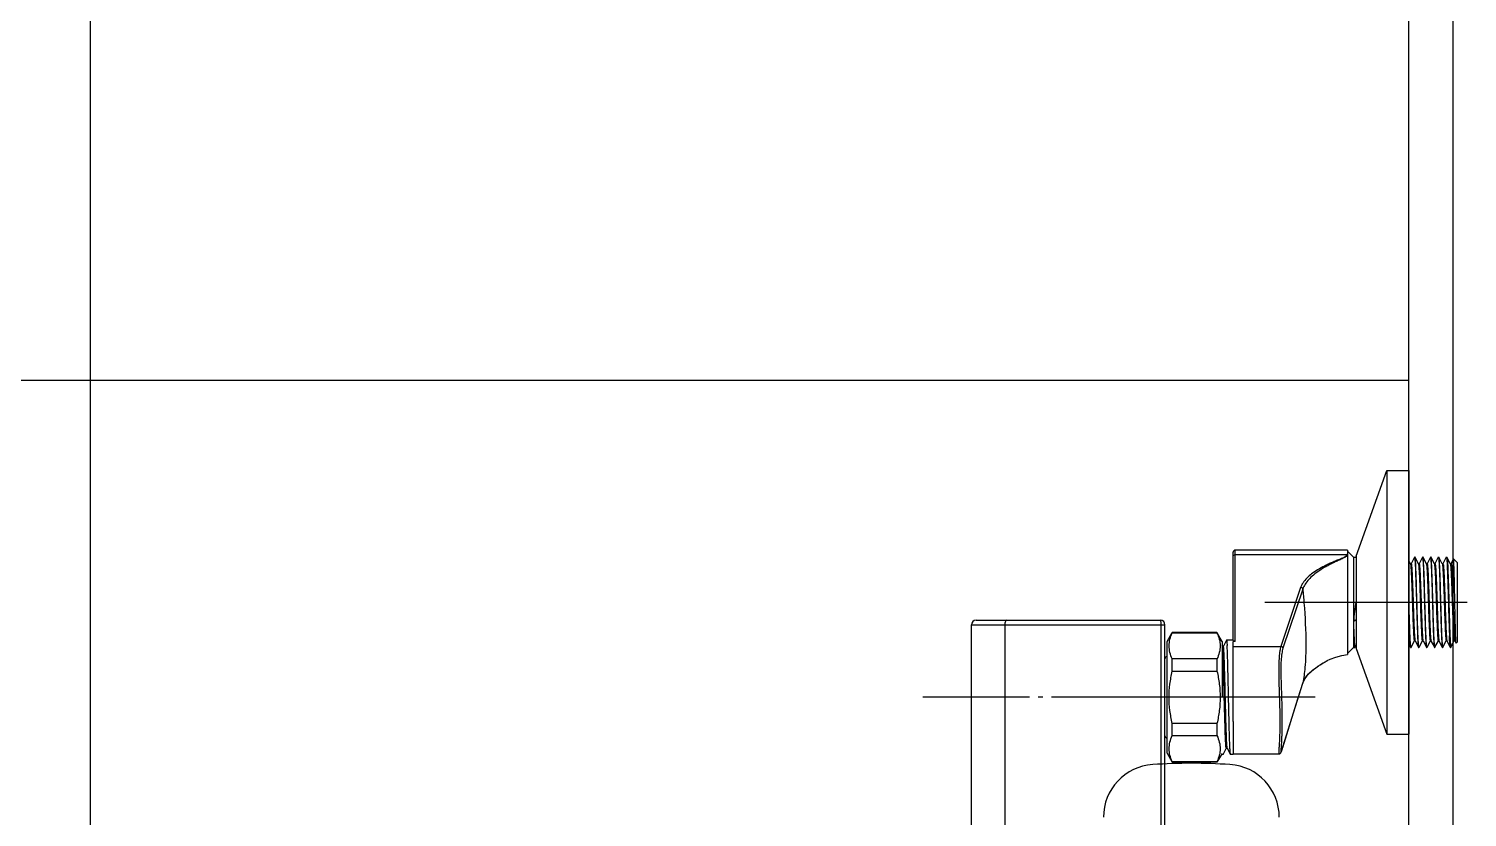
# Model space of a CAD drawing. Extents: x -137 to 14337, y 20899 to 40513.
# Drawn here: x 10277.5 to 10604.8, y 26829.3 to 27008.5 of the extents above; entities that cross this region are included whole.
import ezdxf

# ---------------------------------------------------------------- set-up
doc = ezdxf.new("R2010")
doc.units = 0
doc.header["$MEASUREMENT"] = 0
doc.linetypes.add('UP-LT-12', pattern=[65, 60, -2, 1, -2])
for name, color, linetype in [('54B_A-ETC', 7, 'Continuous'), ('54B_A-MC', 171, 'Continuous'), ('54B_A-TILE', 253, 'Continuous'), ('54B_CENTER', 2, 'UP-LT-12'), ('54B_수전', 6, 'Continuous'), ('54B_위생기구', 6, 'Continuous')]:
    doc.layers.add(name, color=color, linetype=linetype)

msp = doc.modelspace()

# ---------------------------------------------------------------- linework, layer by layer
at = {"layer": '54B_A-ETC', "color": 8, "linetype": 'Continuous', "elevation": 0}
for points in [[(9091.52, 27978.52), (9091.52, 26428.52), (10591.52, 26428.52), (10591.52, 28728.52), (9091.52, 28728.52)], [(10601.52, 28728.52), (10601.52, 26428.52)]]:
    msp.add_lwpolyline(points, dxfattribs=at)
at = {"layer": '54B_A-MC'}
msp.add_line((10591.52, 25958.52), (10591.52, 28988.58), dxfattribs=at)
at = {"layer": '54B_A-TILE'}
for p, q in [((10291.52, 26428.52, 0), (10291.52, 27428.11, 0)), ((10591.52, 26928.52), (9081.52, 26928.52))]:
    msp.add_line(p, q, dxfattribs=at)
at = {"layer": '54B_CENTER', "color": 1, "linetype": 'UP-LT-12'}
for p, q in [((10558.75, 26878.12, 0), (10604.79, 26878.12, 0)), ((10570.19, 26856.52, 0), (10480.95, 26856.52, 0))]:
    msp.add_line(p, q, dxfattribs=at)
at = {"layer": '54B_수전', "color": 6}
for centre, radius, start, end in [((10534.02, 26829.25, 0), 12, 93.7572, 180), ((10542.02, 26707.43, 0), 134.08, 86.2428, 93.7572), ((10550.02, 26829.25, 0), 12, 0, 86.2428)]:
    msp.add_arc(centre, radius, start, end, dxfattribs=at)
at = {"layer": '54B_위생기구', "linetype": 'Continuous'}
for p, q in [((10579.52, 26888.62, 0), (10586.52, 26908.12, 0)), ((10586.52, 26908.12, 0), (10591.52, 26908.12, 0)), ((10586.52, 26908.12, 0), (10586.52, 26848.12, 0)), ((10591.52, 26908.12, 0), (10591.52, 26848.12, 0)), ((10551.52, 26869.47, 0), (10551.52, 26889.5, 0)), ((10577.52, 26890, 0), (10552.02, 26890, 0)), ((10552.02, 26869.17, 0), (10552.02, 26890, 0)), ((10552.02, 26888.97, 0), (10577.48, 26888.97, 0)), ((10577.52, 26890, 0), (10577.52, 26866.24, 0)), ((10578.92, 26888.37, 0), (10577.52, 26889.77, 0)), ((10578.92, 26888.37, 0), (10579.52, 26888.37, 0)), ((10578.92, 26888.37, 0), (10578.92, 26867.87, 0)), ((10579.52, 26888.62, 0), (10579.52, 26867.62, 0)), ((10591.87, 26886.86, 0), (10591.52, 26887.55, 0)), ((10592.77, 26888.35, 0), (10592.01, 26886.86, 0)), ((10592.77, 26888.35, 0), (10592.79, 26888.37, 0)), ((10592.79, 26888.37, 0), (10592.9, 26888.37, 0)), ((10592.79, 26888.37, 0), (10592.81, 26888.35, 0)), ((10592.92, 26888.35, 0), (10592.9, 26888.37, 0)), ((10593.32, 26887.56, 0), (10592.92, 26888.35, 0)), ((10593.68, 26886.86, 0), (10593.32, 26887.56, 0)), ((10594.58, 26888.35, 0), (10593.82, 26886.86, 0)), ((10594.58, 26888.35, 0), (10594.6, 26888.37, 0)), ((10594.6, 26888.37, 0), (10594.72, 26888.37, 0)), ((10594.6, 26888.37, 0), (10594.62, 26888.34, 0)), ((10594.73, 26888.35, 0), (10594.72, 26888.37, 0)), ((10595.14, 26887.56, 0), (10594.73, 26888.35, 0)), ((10595.5, 26886.86, 0), (10595.14, 26887.56, 0)), ((10596.4, 26888.35, 0), (10595.64, 26886.86, 0)), ((10596.4, 26888.35, 0), (10596.42, 26888.37, 0)), ((10596.42, 26888.37, 0), (10596.53, 26888.37, 0)), ((10596.42, 26888.37, 0), (10596.43, 26888.35, 0)), ((10596.55, 26888.35, 0), (10596.53, 26888.37, 0)), ((10596.95, 26887.56, 0), (10596.55, 26888.35, 0)), ((10597.31, 26886.86, 0), (10596.95, 26887.56, 0)), ((10598.21, 26888.35, 0), (10597.45, 26886.86, 0)), ((10598.21, 26888.35, 0), (10598.23, 26888.37, 0)), ((10598.23, 26888.37, 0), (10598.35, 26888.37, 0)), ((10598.23, 26888.37, 0), (10598.25, 26888.35, 0)), ((10598.36, 26888.35, 0), (10598.35, 26888.37, 0)), ((10599.12, 26886.86, 0), (10598.36, 26888.35, 0)), ((10600.03, 26888.35, 0), (10599.27, 26886.86, 0)), ((10600.03, 26888.35, 0), (10600.04, 26888.37, 0)), ((10600.04, 26888.37, 0), (10600.16, 26888.37, 0)), ((10600.04, 26888.37, 0), (10600.06, 26888.35, 0)), ((10600.18, 26888.35, 0), (10600.16, 26888.37, 0)), ((10600.58, 26887.56, 0), (10600.18, 26888.35, 0)), ((10600.94, 26886.86, 0), (10600.58, 26887.56, 0)), ((10601.66, 26888.01, 0), (10601.08, 26886.86, 0)), ((10601.68, 26888.01, 0), (10601.66, 26888.01, 0)), ((10602.52, 26887.17, 0), (10601.68, 26888.01, 0)), ((10591.87, 26886.86, 0), (10591.87, 26886.86, 0)), ((10591.87, 26886.86, 0), (10591.87, 26886.85, 0)), ((10592.01, 26886.86, 0), (10592.01, 26886.86, 0)), ((10593.68, 26886.86, 0), (10593.68, 26886.86, 0)), ((10593.68, 26886.86, 0), (10593.69, 26886.85, 0)), ((10593.82, 26886.86, 0), (10593.82, 26886.86, 0)), ((10595.49, 26886.86, 0), (10595.5, 26886.86, 0)), ((10595.5, 26886.86, 0), (10595.51, 26886.81, 0)), ((10595.64, 26886.86, 0), (10595.64, 26886.86, 0)), ((10597.31, 26886.86, 0), (10597.31, 26886.86, 0)), ((10597.31, 26886.86, 0), (10597.34, 26886.74, 0)), ((10597.45, 26886.86, 0), (10597.45, 26886.86, 0)), ((10599.12, 26886.86, 0), (10599.12, 26886.86, 0)), ((10599.12, 26886.86, 0), (10599.13, 26886.85, 0)), ((10599.27, 26886.86, 0), (10599.27, 26886.86, 0)), ((10600.94, 26886.85, 0), (10600.94, 26886.86, 0)), ((10600.94, 26886.86, 0), (10600.94, 26886.85, 0)), ((10601.08, 26886.86, 0), (10601.08, 26886.86, 0)), ((10601.08, 26886.86, 0), (10601.08, 26886.86, 0)), ((10602.52, 26887.17, 0), (10602.52, 26869.07, 0)), ((10566.89, 26881.51, 0), (10562.39, 26868.09, 0)), ((10567.38, 26881.13, 0), (10562.87, 26867.71, 0)), ((10492.02, 26873.02, 0), (10536.02, 26873.02, 0)), ((10492.02, 26815.3, 0), (10492.02, 26873.02, 0)), ((10493.02, 26874.02, 0), (10535.02, 26874.02, 0)), ((10499.55, 26873.02, 0), (10499.55, 26823.11, 0)), ((10535.14, 26814.89, 0), (10535.14, 26873.02, 0)), ((10536.02, 26720.02, 0), (10536.02, 26873.02, 0)), ((10536.52, 26869.24, 0), (10537.68, 26871.27, 0)), ((10547.85, 26871.27, 0), (10537.68, 26871.27, 0)), ((10537.68, 26871.18, 0), (10537.68, 26871.27, 0)), ((10537.68, 26871.18, 0), (10547.85, 26871.18, 0)), ((10549.02, 26869.24, 0), (10547.85, 26871.27, 0)), ((10547.85, 26871.27, 0), (10547.85, 26871.18, 0)), ((10578.97, 26873.79, 0), (10579.52, 26874.24, 0)), ((10536.52, 26843.79, 0), (10536.52, 26869.24, 0)), ((10549.02, 26869.24, 0), (10549.02, 26856.52, 0)), ((10549.07, 26868.1, 0), (10549.02, 26868.21, 0)), ((10549.3, 26868.12, 0), (10549.06, 26868.12, 0)), ((10549.08, 26868.08, 0), (10549.07, 26868.1, 0)), ((10550.02, 26869.5, 0), (10549.3, 26868.12, 0)), ((10550.02, 26869.5, 0), (10550.03, 26869.52, 0)), ((10551.52, 26869.52, 0), (10550.03, 26869.52, 0)), ((10552.02, 26869.17, 0), (10551.52, 26869.17, 0)), ((10551.52, 26868.3, 0), (10551.52, 26869.17, 0)), ((10551.52, 26851.02, 0), (10551.52, 26868.3, 0)), ((10551.52, 26868.09, 0), (10562.39, 26868.09, 0)), ((10579.31, 26867.89, 0), (10579.52, 26868.29, 0)), ((10591.52, 26868.56, 0), (10591.86, 26867.89, 0)), ((10592.01, 26867.89, 0), (10592.77, 26869.38, 0)), ((10592.77, 26869.38, 0), (10592.77, 26869.38, 0)), ((10592.89, 26869.47, 0), (10592.92, 26869.38, 0)), ((10592.92, 26869.38, 0), (10592.92, 26869.38, 0)), ((10592.92, 26869.38, 0), (10593.68, 26867.89, 0)), ((10593.83, 26867.89, 0), (10594.59, 26869.38, 0)), ((10594.59, 26869.38, 0), (10594.59, 26869.38, 0)), ((10594.72, 26869.4, 0), (10594.73, 26869.38, 0)), ((10594.73, 26869.38, 0), (10594.73, 26869.38, 0)), ((10594.73, 26869.38, 0), (10595.49, 26867.89, 0)), ((10595.64, 26867.89, 0), (10596.4, 26869.38, 0)), ((10596.4, 26869.38, 0), (10596.4, 26869.38, 0)), ((10596.54, 26869.39, 0), (10596.54, 26869.38, 0)), ((10596.54, 26869.38, 0), (10596.54, 26869.38, 0)), ((10596.54, 26869.38, 0), (10597.31, 26867.89, 0)), ((10597.45, 26867.89, 0), (10598.22, 26869.38, 0)), ((10598.22, 26869.38, 0), (10598.22, 26869.38, 0)), ((10598.32, 26869.51, 0), (10598.36, 26869.38, 0)), ((10598.36, 26869.38, 0), (10598.36, 26869.38, 0)), ((10598.36, 26869.38, 0), (10599.12, 26867.89, 0)), ((10599.23, 26867.9, 0), (10599.19, 26868.14, 0)), ((10599.27, 26867.89, 0), (10600.03, 26869.38, 0)), ((10600.15, 26869.45, 0), (10600.17, 26869.38, 0)), ((10600.17, 26869.38, 0), (10600.17, 26869.38, 0)), ((10600.17, 26869.38, 0), (10600.94, 26867.89, 0)), ((10601.05, 26867.9, 0), (10601.07, 26867.87, 0)), ((10601.08, 26867.89, 0), (10601.85, 26869.38, 0)), ((10601.84, 26869.38, 0), (10601.85, 26869.38, 0)), ((10601.95, 26869.5, 0), (10601.99, 26869.38, 0)), ((10601.99, 26869.38, 0), (10601.99, 26869.38, 0)), ((10601.99, 26869.38, 0), (10602.26, 26868.84, 0)), ((10602.26, 26868.84, 0), (10602.25, 26868.89, 0)), ((10602.28, 26868.83, 0), (10602.26, 26868.84, 0)), ((10602.52, 26869.07, 0), (10602.28, 26868.83, 0)), ((10547.85, 26865.24, 0), (10537.68, 26865.24, 0)), ((10537.68, 26862.46, 0), (10537.68, 26865.24, 0)), ((10547.85, 26865.24, 0), (10547.85, 26862.46, 0)), ((10572.89, 26864.81, 0), (10572.95, 26864.85, 0)), ((10578.92, 26867.87, 0), (10577.52, 26866.47, 0)), ((10578.92, 26867.87, 0), (10579.3, 26867.87, 0)), ((10579.31, 26867.89, 0), (10579.3, 26867.87, 0)), ((10579.52, 26867.62, 0), (10586.52, 26848.12, 0)), ((10591.86, 26867.89, 0), (10591.88, 26867.87, 0)), ((10591.88, 26867.87, 0), (10592, 26867.87, 0)), ((10592.01, 26867.89, 0), (10592, 26867.87, 0)), ((10593.68, 26867.89, 0), (10593.69, 26867.87, 0)), ((10593.69, 26867.87, 0), (10593.81, 26867.87, 0)), ((10593.83, 26867.89, 0), (10593.81, 26867.87, 0)), ((10595.49, 26867.89, 0), (10595.51, 26867.87, 0)), ((10595.51, 26867.87, 0), (10595.62, 26867.87, 0)), ((10595.64, 26867.89, 0), (10595.62, 26867.87, 0)), ((10597.31, 26867.89, 0), (10597.32, 26867.87, 0)), ((10597.32, 26867.87, 0), (10597.44, 26867.87, 0)), ((10597.45, 26867.89, 0), (10597.44, 26867.87, 0)), ((10599.12, 26867.89, 0), (10599.14, 26867.87, 0)), ((10599.14, 26867.87, 0), (10599.25, 26867.87, 0)), ((10599.24, 26867.89, 0), (10599.23, 26867.9, 0)), ((10599.25, 26867.87, 0), (10599.24, 26867.89, 0)), ((10599.27, 26867.89, 0), (10599.25, 26867.87, 0)), ((10600.95, 26867.87, 0), (10600.94, 26867.89, 0)), ((10600.95, 26867.87, 0), (10601.07, 26867.87, 0)), ((10601.07, 26867.87, 0), (10601.08, 26867.89, 0)), ((10537.68, 26862.46, 0), (10547.85, 26862.46, 0)), ((10562.87, 26845.26, 0), (10567.37, 26859.71, 0)), ((10567.38, 26859.73, 0), (10567.37, 26859.71, 0)), ((10567.37, 26859.71, 0), (10567.38, 26859.73, 0)), ((10547.85, 26850.57, 0), (10537.68, 26850.57, 0)), ((10537.68, 26847.8, 0), (10537.68, 26850.57, 0)), ((10547.85, 26850.57, 0), (10547.85, 26847.8, 0)), ((10551.52, 26851.02, 0), (10551.52, 26843.52, 0)), ((10562.83, 26845.12, 0), (10564.37, 26850.05, 0)), ((10537.68, 26847.8, 0), (10547.85, 26847.8, 0)), ((10562.87, 26845.26, 0), (10562.87, 26845.24, 0)), ((10562.87, 26845.24, 0), (10562.87, 26845.26, 0)), ((10586.52, 26848.12, 0), (10591.52, 26848.12, 0)), ((10536.52, 26843.79, 0), (10537.68, 26841.77, 0)), ((10547.85, 26841.85, 0), (10537.68, 26841.85, 0)), ((10537.68, 26841.77, 0), (10537.68, 26841.85, 0)), ((10547.85, 26841.77, 0), (10537.68, 26841.77, 0)), ((10549, 26843.75, 0), (10547.85, 26841.77, 0)), ((10547.85, 26841.85, 0), (10547.85, 26841.77, 0)), ((10549.11, 26843.53, 0), (10549.12, 26843.52, 0)), ((10549.24, 26843.52, 0), (10549.12, 26843.52, 0)), ((10549.24, 26843.52, 0), (10549.21, 26843.56, 0)), ((10549.25, 26843.53, 0), (10549.24, 26843.52, 0)), ((10549.25, 26843.53, 0), (10549.97, 26844.91, 0)), ((10549.97, 26844.92, 0), (10550.21, 26844.92, 0)), ((10550.19, 26844.93, 0), (10550.19, 26844.94, 0)), ((10550.19, 26844.93, 0), (10550.93, 26843.53, 0)), ((10550.94, 26843.52, 0), (10550.93, 26843.53, 0)), ((10551.52, 26843.52, 0), (10550.94, 26843.52, 0)), ((10551.52, 26843.65, 0), (10561.93, 26843.65, 0))]:
    msp.add_line(p, q, dxfattribs=at)
at = {"layer": '54B_위생기구', "linetype": 'Continuous', "elevation": 0}
for points in [[(10591.89, 26886.84), (10591.87, 26886.86), (10591.87, 26886.86)], [(10592.01, 26886.86), (10592, 26886.85), (10591.92, 26886.83), (10591.89, 26886.84)], [(10593.7, 26886.84), (10593.68, 26886.86), (10593.68, 26886.86)], [(10593.82, 26886.86), (10593.82, 26886.85), (10593.74, 26886.83), (10593.7, 26886.84)], [(10595.53, 26886.83), (10595.5, 26886.86), (10595.49, 26886.86)], [(10595.64, 26886.86), (10595.63, 26886.86), (10595.56, 26886.82), (10595.53, 26886.83)], [(10597.33, 26886.84), (10597.31, 26886.86), (10597.31, 26886.86)], [(10597.45, 26886.86), (10597.45, 26886.85), (10597.36, 26886.83), (10597.33, 26886.84)], [(10599.15, 26886.84), (10599.12, 26886.86), (10599.12, 26886.86)], [(10599.27, 26886.86), (10599.26, 26886.85), (10599.18, 26886.83), (10599.15, 26886.84)], [(10601.08, 26886.86), (10601.08, 26886.86), (10601.03, 26886.83), (10600.95, 26886.84), (10600.94, 26886.85)], [(10592.77, 26869.38), (10592.77, 26869.38), (10592.83, 26869.41), (10592.91, 26869.39), (10592.92, 26869.38)], [(10594.59, 26869.38), (10594.59, 26869.38), (10594.64, 26869.41), (10594.72, 26869.39), (10594.73, 26869.38)], [(10596.4, 26869.38), (10596.4, 26869.38), (10596.46, 26869.41), (10596.54, 26869.39), (10596.54, 26869.38)], [(10598.22, 26869.38), (10598.22, 26869.38), (10598.27, 26869.41), (10598.35, 26869.39), (10598.36, 26869.38)], [(10600.03, 26869.38), (10600.05, 26869.4), (10600.12, 26869.41), (10600.15, 26869.4)], [(10600.15, 26869.4), (10600.17, 26869.38), (10600.17, 26869.38)], [(10601.84, 26869.38), (10601.85, 26869.38), (10601.9, 26869.41), (10601.98, 26869.39), (10601.99, 26869.38)], [(10567.37, 26859.71), (10567.58, 26860.23), (10567.89, 26860.79), (10568.26, 26861.32), (10568.7, 26861.82), (10569.17, 26862.3), (10569.68, 26862.75), (10570.23, 26863.17), (10570.78, 26863.56), (10571.33, 26863.92), (10571.86, 26864.25), (10572.38, 26864.54), (10572.89, 26864.81)], [(10572.95, 26864.85), (10573.57, 26865.15), (10574.86, 26865.66), (10576.24, 26866.03), (10577.52, 26866.24)], [(10564.37, 26850.05), (10565.88, 26854.92), (10567.37, 26859.71)], [(10561.93, 26843.65), (10562.14, 26843.69), (10562.29, 26843.79), (10562.36, 26843.88), (10562.41, 26843.95), (10562.45, 26844.02), (10562.48, 26844.09), (10562.51, 26844.17), (10562.55, 26844.26), (10562.58, 26844.37), (10562.63, 26844.49), (10562.67, 26844.63), (10562.72, 26844.78), (10562.77, 26844.94), (10562.83, 26845.12)]]:
    msp.add_lwpolyline(points, dxfattribs=at)
at = {"layer": '54B_위생기구', "linetype": 'Continuous'}
for centre, radius, start, end in [((10552.02, 26889.5, 0), 0.5, 90, 180), ((10592.66, 26888.29, 0), 0.158, 20.7575, 22.9664), ((10594.44, 26888.27, 0), 0.191, 19.9461, 20.918), ((10596.29, 26888.29, 0), 0.155, 20.8196, 23.1125), ((10598.11, 26888.29, 0), 0.154, 20.8721, 23.2472), ((10591.67, 26886.77, 0), 0.222, 20.1407, 20.9157), ((10493.02, 26873.02, 0), 1, 90, 180), ((10535.02, 26873.02, 0), 1, 0, 90), ((10601.23, 26867.97, 0), 0.192, 199.9575, 200.8131), ((10536.52, 26865.27, 0), 0.5, 90, 180), ((10536.52, 26847.77, 0), 0.5, 180, 270)]:
    msp.add_arc(centre, radius, start, end, dxfattribs=at)
msp.add_ellipse((10584.19, 26878.12, 0), major_axis=(-2.75, -10.18), ratio=0.436441, start_param=-1.475635, end_param=-1.0173, dxfattribs=at)
for points, knots in [([(10551.52, 26888.52, 0), (10551.52, 26888.63, 0), (10551.63, 26888.88, 0), (10551.89, 26888.97, 0), (10552.02, 26888.97, 0)], [0, 0, 0, 0, 0.484043, 1, 1, 1, 1]), ([(10577.44, 26888.82, 0), (10577.39, 26888.72, 0), (10577.17, 26888.54, 0), (10576.81, 26888.34, 0), (10576.38, 26888.14, 0), (10575.77, 26887.89, 0), (10575, 26887.57, 0), (10574.08, 26887.18, 0), (10573.19, 26886.79, 0), (10572.07, 26886.25, 0), (10570.78, 26885.54, 0), (10569.41, 26884.63, 0), (10568.28, 26883.66, 0), (10567.41, 26882.64, 0), (10567.02, 26881.89, 0), (10566.89, 26881.51, 0)], [0, 0, 0, 0, 0.026668, 0.060129, 0.09667, 0.134474, 0.211036, 0.286973, 0.361286, 0.433481, 0.570332, 0.695884, 0.80917, 0.910065, 1, 1, 1, 1]), ([(10577.52, 26888.81, 0), (10577.47, 26888.71, 0), (10577.28, 26888.53, 0), (10576.93, 26888.32, 0), (10576.53, 26888.11, 0), (10575.95, 26887.84, 0), (10575.21, 26887.5, 0), (10574.33, 26887.09, 0), (10573.47, 26886.67, 0), (10572.39, 26886.09, 0), (10571.15, 26885.34, 0), (10569.82, 26884.37, 0), (10568.72, 26883.35, 0), (10567.88, 26882.29, 0), (10567.5, 26881.51, 0), (10567.38, 26881.13, 0)], [0, 0, 0, 0, 0.025997, 0.058297, 0.093775, 0.13067, 0.205775, 0.280619, 0.354138, 0.425813, 0.562413, 0.688717, 0.803682, 0.907043, 1, 1, 1, 1]), ([(10577.48, 26888.97, 0), (10577.48, 26888.93, 0), (10577.47, 26888.88, 0), (10577.45, 26888.83, 0), (10577.44, 26888.82, 0)], [0, 0, 0, 0, 0.737674, 1, 1, 1, 1]), ([(10577.48, 26888.97, 0), (10577.48, 26888.99, 0), (10577.51, 26889.04, 0), (10577.52, 26889.1, 0), (10577.52, 26889.14, 0)], [0, 0, 0, 0, 0.268629, 1, 1, 1, 1]), ([(10592.81, 26888.34, 0), (10592.82, 26888.31, 0), (10592.84, 26888.2, 0), (10592.86, 26888.01, 0), (10592.89, 26887.74, 0), (10592.9, 26887.53, 0), (10592.91, 26887.41, 0)], [0, 0, 0, 0, 0.120961, 0.328768, 0.622704, 1, 1, 1, 1]), ([(10593.03, 26887.41, 0), (10593.02, 26887.53, 0), (10593, 26887.75, 0), (10592.98, 26888.03, 0), (10592.95, 26888.22, 0), (10592.93, 26888.32, 0), (10592.92, 26888.35, 0)], [0, 0, 0, 0, 0.389188, 0.687153, 0.890912, 1, 1, 1, 1]), ([(10594.62, 26888.34, 0), (10594.64, 26888.3, 0), (10594.65, 26888.2, 0), (10594.68, 26888.01, 0), (10594.7, 26887.73, 0), (10594.72, 26887.53, 0), (10594.73, 26887.41, 0)], [0, 0, 0, 0, 0.123051, 0.331556, 0.624771, 1, 1, 1, 1]), ([(10594.84, 26887.41, 0), (10594.83, 26887.53, 0), (10594.82, 26887.75, 0), (10594.79, 26888.03, 0), (10594.77, 26888.22, 0), (10594.75, 26888.32, 0), (10594.73, 26888.35, 0)], [0, 0, 0, 0, 0.389168, 0.687144, 0.890909, 1, 1, 1, 1]), ([(10596.44, 26888.34, 0), (10596.45, 26888.31, 0), (10596.47, 26888.2, 0), (10596.49, 26888.01, 0), (10596.52, 26887.74, 0), (10596.53, 26887.53, 0), (10596.54, 26887.41, 0)], [0, 0, 0, 0, 0.120809, 0.328564, 0.622552, 1, 1, 1, 1]), ([(10596.66, 26887.41, 0), (10596.65, 26887.53, 0), (10596.63, 26887.75, 0), (10596.61, 26888.03, 0), (10596.58, 26888.22, 0), (10596.56, 26888.32, 0), (10596.55, 26888.35, 0)], [0, 0, 0, 0, 0.389167, 0.687143, 0.890908, 1, 1, 1, 1]), ([(10598.25, 26888.34, 0), (10598.26, 26888.31, 0), (10598.28, 26888.2, 0), (10598.31, 26888.01, 0), (10598.33, 26887.74, 0), (10598.35, 26887.53, 0), (10598.36, 26887.41, 0)], [0, 0, 0, 0, 0.120678, 0.328389, 0.622421, 1, 1, 1, 1]), ([(10598.47, 26887.41, 0), (10598.46, 26887.53, 0), (10598.45, 26887.75, 0), (10598.42, 26888.03, 0), (10598.39, 26888.22, 0), (10598.38, 26888.32, 0), (10598.36, 26888.35, 0)], [0, 0, 0, 0, 0.389161, 0.687139, 0.890907, 1, 1, 1, 1]), ([(10600.06, 26888.35, 0), (10600.06, 26888.35, 0), (10600.06, 26888.35, 0), (10600.06, 26888.34, 0), (10600.06, 26888.34, 0)], [0, 0, 0, 0, 0.485214, 1, 1, 1, 1]), ([(10600.06, 26888.34, 0), (10600.08, 26888.31, 0), (10600.1, 26888.21, 0), (10600.12, 26888.01, 0), (10600.15, 26887.74, 0), (10600.16, 26887.53, 0), (10600.17, 26887.41, 0)], [0, 0, 0, 0, 0.120034, 0.32753, 0.621783, 1, 1, 1, 1]), ([(10600.29, 26887.41, 0), (10600.28, 26887.53, 0), (10600.26, 26887.75, 0), (10600.24, 26888.03, 0), (10600.21, 26888.22, 0), (10600.19, 26888.32, 0), (10600.18, 26888.35, 0)], [0, 0, 0, 0, 0.389161, 0.687137, 0.890905, 1, 1, 1, 1]), ([(10602.25, 26868.89, 0), (10602.23, 26869.01, 0), (10602.21, 26869.38, 0), (10602.17, 26870.07, 0), (10602.14, 26871.07, 0), (10602.1, 26872.34, 0), (10602.07, 26873.81, 0), (10602.03, 26875.45, 0), (10601.99, 26877.19, 0), (10601.96, 26878.97, 0), (10601.92, 26880.73, 0), (10601.89, 26882.41, 0), (10601.85, 26883.94, 0), (10601.82, 26885.1, 0), (10601.8, 26885.92, 0), (10601.78, 26886.44, 0), (10601.76, 26886.89, 0), (10601.75, 26887.26, 0), (10601.73, 26887.56, 0), (10601.72, 26887.77, 0), (10601.7, 26887.89, 0), (10601.69, 26887.95, 0), (10601.69, 26887.99, 0), (10601.68, 26888.01, 0), (10601.68, 26888.01, 0)], [0, 0, 0, 0, 0.019805, 0.056871, 0.109792, 0.176578, 0.254751, 0.34145, 0.433539, 0.527726, 0.620681, 0.709156, 0.790093, 0.860728, 0.89142, 0.918681, 0.942281, 0.962033, 0.977772, 0.989385, 0.993615, 0.996787, 0.998905, 1, 1, 1, 1]), ([(10591.87, 26886.84, 0), (10591.89, 26886.81, 0), (10591.91, 26886.7, 0), (10591.94, 26886.5, 0), (10591.96, 26886.22, 0), (10592, 26885.7, 0), (10592.05, 26884.88, 0), (10592.1, 26883.71, 0), (10592.16, 26882.33, 0), (10592.21, 26880.79, 0), (10592.27, 26879.15, 0), (10592.32, 26877.47, 0), (10592.38, 26875.81, 0), (10592.43, 26874.24, 0), (10592.49, 26872.82, 0), (10592.54, 26871.75, 0), (10592.57, 26871.01, 0), (10592.6, 26870.55, 0), (10592.63, 26870.17, 0), (10592.65, 26869.89, 0), (10592.67, 26869.71, 0), (10592.69, 26869.6, 0), (10592.7, 26869.51, 0), (10592.71, 26869.45, 0), (10592.73, 26869.4, 0), (10592.74, 26869.37, 0), (10592.76, 26869.36, 0), (10592.77, 26869.37, 0), (10592.77, 26869.38, 0)], [0, 0, 0, 0, 0.006893, 0.018351, 0.034306, 0.054626, 0.107571, 0.175218, 0.255027, 0.343993, 0.438765, 0.53577, 0.631352, 0.721907, 0.804025, 0.874612, 0.904732, 0.931016, 0.953216, 0.971132, 0.978429, 0.9846, 0.989635, 0.993526, 0.996281, 0.997947, 0.998796, 1, 1, 1, 1]), ([(10592.01, 26886.86, 0), (10592.01, 26886.87, 0), (10592.02, 26886.88, 0), (10592.04, 26886.87, 0), (10592.05, 26886.84, 0), (10592.07, 26886.8, 0), (10592.08, 26886.74, 0), (10592.09, 26886.66, 0), (10592.11, 26886.55, 0), (10592.13, 26886.38, 0), (10592.15, 26886.12, 0), (10592.18, 26885.75, 0), (10592.2, 26885.31, 0), (10592.24, 26884.59, 0), (10592.29, 26883.56, 0), (10592.34, 26882.19, 0), (10592.4, 26880.67, 0), (10592.47, 26878.51, 0), (10592.54, 26876.35, 0), (10592.61, 26874.25, 0), (10592.67, 26872.86, 0), (10592.72, 26871.65, 0), (10592.77, 26870.68, 0), (10592.82, 26869.98, 0), (10592.86, 26869.6, 0), (10592.89, 26869.47, 0)], [0, 0, 0, 0, 0.00122, 0.002034, 0.003594, 0.006195, 0.009887, 0.01468, 0.020572, 0.027552, 0.044716, 0.066036, 0.091315, 0.120335, 0.188506, 0.26809, 0.356212, 0.449684, 0.639077, 0.728147, 0.809109, 0.879038, 0.935411, 0.976205, 1, 1, 1, 1]), ([(10592.91, 26887.41, 0), (10592.96, 26886.77, 0), (10593.02, 26885.23, 0), (10593.11, 26882.61, 0), (10593.2, 26879.51, 0), (10593.28, 26876.76, 0), (10593.34, 26874.58, 0), (10593.39, 26873.06, 0), (10593.44, 26871.68, 0), (10593.48, 26870.47, 0), (10593.52, 26869.59, 0), (10593.56, 26869, 0), (10593.58, 26868.65, 0), (10593.6, 26868.36, 0), (10593.63, 26868.14, 0), (10593.65, 26867.99, 0), (10593.66, 26867.91, 0), (10593.68, 26867.89, 0)], [0, 0, 0, 0, 0.098048, 0.237089, 0.402042, 0.57499, 0.658567, 0.737141, 0.808567, 0.870892, 0.922411, 0.94367, 0.961727, 0.976467, 0.987789, 0.995637, 1, 1, 1, 1]), ([(10593.78, 26867.94, 0), (10593.75, 26868.05, 0), (10593.72, 26868.36, 0), (10593.67, 26868.94, 0), (10593.63, 26869.76, 0), (10593.58, 26870.8, 0), (10593.54, 26872.03, 0), (10593.48, 26873.96, 0), (10593.4, 26876.57, 0), (10593.31, 26879.75, 0), (10593.22, 26882.76, 0), (10593.14, 26885.3, 0), (10593.07, 26886.79, 0), (10593.03, 26887.41, 0)], [0, 0, 0, 0, 0.017163, 0.047408, 0.089995, 0.143832, 0.207526, 0.279419, 0.440165, 0.609462, 0.769804, 0.904623, 1, 1, 1, 1]), ([(10593.69, 26886.85, 0), (10593.7, 26886.81, 0), (10593.72, 26886.71, 0), (10593.75, 26886.52, 0), (10593.77, 26886.24, 0), (10593.81, 26885.73, 0), (10593.86, 26884.91, 0), (10593.92, 26883.75, 0), (10593.97, 26882.37, 0), (10594.03, 26880.82, 0), (10594.08, 26879.18, 0), (10594.14, 26877.5, 0), (10594.19, 26875.84, 0), (10594.25, 26874.26, 0), (10594.3, 26872.84, 0), (10594.35, 26871.76, 0), (10594.39, 26871.02, 0), (10594.42, 26870.56, 0), (10594.44, 26870.17, 0), (10594.47, 26869.89, 0), (10594.49, 26869.71, 0), (10594.5, 26869.6, 0), (10594.52, 26869.51, 0), (10594.53, 26869.45, 0), (10594.54, 26869.4, 0), (10594.55, 26869.37, 0), (10594.58, 26869.36, 0), (10594.58, 26869.37, 0), (10594.59, 26869.38, 0)], [0, 0, 0, 0, 0.006564, 0.017708, 0.033383, 0.053449, 0.105995, 0.173383, 0.253069, 0.342039, 0.436924, 0.53413, 0.629974, 0.720825, 0.803242, 0.874108, 0.90435, 0.930744, 0.953036, 0.971026, 0.978354, 0.984548, 0.989601, 0.993507, 0.996272, 0.99794, 0.998789, 1, 1, 1, 1]), ([(10593.82, 26886.86, 0), (10593.83, 26886.87, 0), (10593.83, 26886.88, 0), (10593.86, 26886.87, 0), (10593.87, 26886.84, 0), (10593.88, 26886.8, 0), (10593.89, 26886.73, 0), (10593.91, 26886.64, 0), (10593.92, 26886.54, 0), (10593.94, 26886.36, 0), (10593.97, 26886.08, 0), (10593.99, 26885.7, 0), (10594.02, 26885.24, 0), (10594.06, 26884.51, 0), (10594.11, 26883.45, 0), (10594.16, 26882.03, 0), (10594.22, 26880.47, 0), (10594.27, 26878.82, 0), (10594.33, 26877.15, 0), (10594.38, 26875.51, 0), (10594.44, 26873.97, 0), (10594.49, 26872.58, 0), (10594.55, 26871.4, 0), (10594.59, 26870.57, 0), (10594.63, 26870.05, 0), (10594.66, 26869.76, 0), (10594.69, 26869.56, 0), (10594.71, 26869.45, 0), (10594.72, 26869.4, 0)], [0, 0, 0, 0, 0.001228, 0.002063, 0.003688, 0.006397, 0.010234, 0.015207, 0.021312, 0.028542, 0.046303, 0.068336, 0.094439, 0.124369, 0.194558, 0.276282, 0.366477, 0.461764, 0.55857, 0.653263, 0.742294, 0.822325, 0.890358, 0.943853, 0.964503, 0.980828, 0.992682, 1, 1, 1, 1]), ([(10594.73, 26887.41, 0), (10594.77, 26886.77, 0), (10594.84, 26885.23, 0), (10594.93, 26882.61, 0), (10595.02, 26879.51, 0), (10595.09, 26876.76, 0), (10595.16, 26874.58, 0), (10595.2, 26873.06, 0), (10595.25, 26871.68, 0), (10595.3, 26870.47, 0), (10595.34, 26869.59, 0), (10595.37, 26869, 0), (10595.39, 26868.65, 0), (10595.42, 26868.36, 0), (10595.44, 26868.14, 0), (10595.46, 26867.99, 0), (10595.48, 26867.91, 0), (10595.49, 26867.89, 0)], [0, 0, 0, 0, 0.098047, 0.237091, 0.402044, 0.574991, 0.658569, 0.737143, 0.808569, 0.870892, 0.922411, 0.94367, 0.961727, 0.976467, 0.987789, 0.995637, 1, 1, 1, 1]), ([(10595.59, 26867.94, 0), (10595.56, 26868.05, 0), (10595.53, 26868.36, 0), (10595.49, 26868.94, 0), (10595.44, 26869.76, 0), (10595.4, 26870.8, 0), (10595.35, 26872.03, 0), (10595.29, 26873.95, 0), (10595.21, 26876.56, 0), (10595.13, 26879.74, 0), (10595.04, 26882.76, 0), (10594.95, 26885.3, 0), (10594.88, 26886.79, 0), (10594.84, 26887.41, 0)], [0, 0, 0, 0, 0.017092, 0.047278, 0.089819, 0.143624, 0.207297, 0.279184, 0.439952, 0.609299, 0.769707, 0.904586, 1, 1, 1, 1]), ([(10595.51, 26886.81, 0), (10595.53, 26886.76, 0), (10595.55, 26886.64, 0), (10595.59, 26886.29, 0), (10595.63, 26885.67, 0), (10595.69, 26884.72, 0), (10595.74, 26883.53, 0), (10595.79, 26882.14, 0), (10595.87, 26880.04, 0), (10595.94, 26877.86, 0), (10596.01, 26875.68, 0), (10596.07, 26874.14, 0), (10596.12, 26872.74, 0), (10596.17, 26871.7, 0), (10596.21, 26870.97, 0), (10596.23, 26870.52, 0), (10596.26, 26870.14, 0), (10596.28, 26869.88, 0), (10596.3, 26869.7, 0), (10596.32, 26869.59, 0), (10596.33, 26869.51, 0), (10596.34, 26869.44, 0), (10596.36, 26869.4, 0), (10596.37, 26869.37, 0), (10596.39, 26869.36, 0), (10596.4, 26869.37, 0), (10596.4, 26869.38, 0)], [0, 0, 0, 0, 0.008488, 0.021427, 0.06025, 0.115122, 0.184043, 0.264483, 0.353483, 0.543862, 0.638232, 0.727401, 0.808086, 0.87732, 0.90683, 0.932562, 0.954284, 0.971797, 0.978929, 0.984957, 0.989868, 0.993662, 0.996348, 0.997968, 0.998802, 1, 1, 1, 1]), ([(10595.64, 26886.86, 0), (10595.64, 26886.87, 0), (10595.65, 26886.88, 0), (10595.67, 26886.87, 0), (10595.68, 26886.84, 0), (10595.7, 26886.8, 0), (10595.71, 26886.73, 0), (10595.72, 26886.64, 0), (10595.74, 26886.53, 0), (10595.76, 26886.35, 0), (10595.78, 26886.08, 0), (10595.81, 26885.69, 0), (10595.84, 26885.23, 0), (10595.88, 26884.48, 0), (10595.92, 26883.41, 0), (10595.98, 26881.99, 0), (10596.03, 26880.42, 0), (10596.09, 26878.76, 0), (10596.14, 26877.08, 0), (10596.2, 26875.43, 0), (10596.25, 26873.89, 0), (10596.31, 26872.51, 0), (10596.36, 26871.34, 0), (10596.41, 26870.52, 0), (10596.45, 26870, 0), (10596.48, 26869.73, 0), (10596.5, 26869.53, 0), (10596.52, 26869.43, 0), (10596.54, 26869.39, 0)], [0, 0, 0, 0, 0.001226, 0.002068, 0.003716, 0.006456, 0.010336, 0.015363, 0.02153, 0.028828, 0.046758, 0.068988, 0.095317, 0.125494, 0.196231, 0.278529, 0.369278, 0.465044, 0.562205, 0.657084, 0.746092, 0.82586, 0.893377, 0.946096, 0.966265, 0.98205, 0.993314, 1, 1, 1, 1]), ([(10596.54, 26887.41, 0), (10596.58, 26886.77, 0), (10596.65, 26885.23, 0), (10596.74, 26882.61, 0), (10596.83, 26879.51, 0), (10596.91, 26876.76, 0), (10596.97, 26874.58, 0), (10597.02, 26873.06, 0), (10597.06, 26871.68, 0), (10597.11, 26870.47, 0), (10597.15, 26869.59, 0), (10597.18, 26869, 0), (10597.21, 26868.65, 0), (10597.23, 26868.36, 0), (10597.25, 26868.14, 0), (10597.28, 26867.99, 0), (10597.29, 26867.91, 0), (10597.31, 26867.89, 0)], [0, 0, 0, 0, 0.098047, 0.237091, 0.402045, 0.574992, 0.65857, 0.737144, 0.80857, 0.870892, 0.922411, 0.94367, 0.961727, 0.976467, 0.987789, 0.995637, 1, 1, 1, 1]), ([(10597.4, 26867.94, 0), (10597.38, 26868.05, 0), (10597.35, 26868.36, 0), (10597.3, 26868.94, 0), (10597.26, 26869.76, 0), (10597.21, 26870.79, 0), (10597.17, 26872.02, 0), (10597.1, 26873.95, 0), (10597.03, 26876.56, 0), (10596.94, 26879.74, 0), (10596.85, 26882.76, 0), (10596.76, 26885.3, 0), (10596.7, 26886.79, 0), (10596.66, 26887.41, 0)], [0, 0, 0, 0, 0.017026, 0.047157, 0.089655, 0.143429, 0.207084, 0.278965, 0.439752, 0.609148, 0.769616, 0.904551, 1, 1, 1, 1]), ([(10597.34, 26886.74, 0), (10597.37, 26886.59, 0), (10597.41, 26886.19, 0), (10597.46, 26885.46, 0), (10597.51, 26884.47, 0), (10597.57, 26883.25, 0), (10597.62, 26881.85, 0), (10597.69, 26879.76, 0), (10597.76, 26877.62, 0), (10597.83, 26875.48, 0), (10597.89, 26873.98, 0), (10597.94, 26872.62, 0), (10597.99, 26871.61, 0), (10598.02, 26870.91, 0), (10598.05, 26870.48, 0), (10598.08, 26870.11, 0), (10598.1, 26869.85, 0), (10598.12, 26869.68, 0), (10598.13, 26869.58, 0), (10598.15, 26869.5, 0), (10598.16, 26869.44, 0), (10598.17, 26869.4, 0), (10598.18, 26869.37, 0), (10598.21, 26869.36, 0), (10598.21, 26869.37, 0), (10598.22, 26869.38, 0)], [0, 0, 0, 0, 0.025982, 0.068545, 0.126224, 0.196985, 0.27832, 0.367344, 0.55565, 0.648244, 0.735388, 0.813987, 0.881254, 0.909877, 0.934807, 0.955833, 0.972766, 0.979654, 0.985472, 0.990209, 0.993862, 0.996442, 0.997996, 0.99881, 1, 1, 1, 1]), ([(10597.45, 26886.86, 0), (10597.45, 26886.87, 0), (10597.46, 26886.88, 0), (10597.48, 26886.87, 0), (10597.49, 26886.85, 0), (10597.51, 26886.8, 0), (10597.52, 26886.74, 0), (10597.54, 26886.62, 0), (10597.56, 26886.43, 0), (10597.59, 26886.13, 0), (10597.62, 26885.77, 0), (10597.64, 26885.34, 0), (10597.68, 26884.64, 0), (10597.73, 26883.63, 0), (10597.78, 26882.29, 0), (10597.83, 26880.79, 0), (10597.91, 26878.66, 0), (10597.99, 26876.04, 0), (10598.08, 26873.54, 0), (10598.15, 26871.8, 0), (10598.21, 26870.81, 0), (10598.26, 26870.07, 0), (10598.3, 26869.67, 0), (10598.32, 26869.51, 0)], [0, 0, 0, 0, 0.001215, 0.002018, 0.003539, 0.006079, 0.009689, 0.01438, 0.026987, 0.043813, 0.064724, 0.089536, 0.118037, 0.185057, 0.26342, 0.350354, 0.442783, 0.630953, 0.801511, 0.872513, 0.930529, 0.973517, 1, 1, 1, 1]), ([(10598.36, 26887.41, 0), (10598.4, 26886.77, 0), (10598.47, 26885.23, 0), (10598.55, 26882.61, 0), (10598.64, 26879.51, 0), (10598.72, 26876.76, 0), (10598.78, 26874.58, 0), (10598.83, 26873.06, 0), (10598.88, 26871.68, 0), (10598.93, 26870.47, 0), (10598.97, 26869.59, 0), (10599, 26869, 0), (10599.02, 26868.65, 0), (10599.05, 26868.36, 0), (10599.07, 26868.14, 0), (10599.09, 26867.99, 0), (10599.11, 26867.91, 0), (10599.12, 26867.89, 0)], [0, 0, 0, 0, 0.098047, 0.237092, 0.402045, 0.574993, 0.658571, 0.737145, 0.80857, 0.870892, 0.922411, 0.94367, 0.961727, 0.976467, 0.987789, 0.995637, 1, 1, 1, 1]), ([(10599.04, 26870.46, 0), (10598.98, 26871.84, 0), (10598.89, 26874.89, 0), (10598.76, 26879.48, 0), (10598.65, 26883.3, 0), (10598.55, 26885.91, 0), (10598.5, 26886.96, 0), (10598.47, 26887.41, 0)], [0, 0, 0, 0, 0.244861, 0.539343, 0.812892, 0.920688, 1, 1, 1, 1]), ([(10599.13, 26886.85, 0), (10599.15, 26886.78, 0), (10599.18, 26886.59, 0), (10599.22, 26886.21, 0), (10599.26, 26885.66, 0), (10599.3, 26884.95, 0), (10599.34, 26884.1, 0), (10599.4, 26882.73, 0), (10599.47, 26880.81, 0), (10599.55, 26878.37, 0), (10599.63, 26875.92, 0), (10599.71, 26873.65, 0), (10599.77, 26872.22, 0), (10599.8, 26871.57, 0)], [0, 0, 0, 0, 0.013348, 0.038373, 0.074633, 0.121386, 0.177654, 0.242253, 0.390832, 0.554628, 0.71985, 0.872585, 1, 1, 1, 1]), ([(10599.27, 26886.86, 0), (10599.31, 26886.94, 0), (10599.36, 26886.59, 0), (10599.38, 26886.42, 0), (10599.41, 26886.04, 0), (10599.45, 26885.5, 0), (10599.49, 26884.7, 0), (10599.54, 26883.75, 0), (10599.58, 26882.66, 0), (10599.64, 26881.01, 0), (10599.71, 26878.84, 0), (10599.8, 26876.23, 0), (10599.88, 26873.8, 0), (10599.95, 26872.27, 0), (10599.98, 26871.57, 0)], [0, 0, 0, 0, 0.017235, 0.029796, 0.045584, 0.08648, 0.138972, 0.201816, 0.273514, 0.352355, 0.5238, 0.699855, 0.863775, 1, 1, 1, 1]), ([(10600.17, 26887.41, 0), (10600.2, 26886.96, 0), (10600.25, 26885.91, 0), (10600.35, 26883.3, 0), (10600.46, 26879.48, 0), (10600.59, 26874.89, 0), (10600.68, 26871.84, 0), (10600.74, 26870.46, 0)], [0, 0, 0, 0, 0.079312, 0.187108, 0.460657, 0.755139, 1, 1, 1, 1]), ([(10600.29, 26887.41, 0), (10600.33, 26886.78, 0), (10600.39, 26885.25, 0), (10600.48, 26882.66, 0), (10600.57, 26879.59, 0), (10600.65, 26876.87, 0), (10600.71, 26874.7, 0), (10600.76, 26873.18, 0), (10600.8, 26871.8, 0), (10600.85, 26870.58, 0), (10600.9, 26869.57, 0), (10600.94, 26868.87, 0), (10600.97, 26868.42, 0), (10600.99, 26868.19, 0), (10601.02, 26868.02, 0), (10601.03, 26867.93, 0), (10601.04, 26867.9, 0)], [0, 0, 0, 0, 0.097112, 0.234678, 0.398023, 0.569702, 0.652915, 0.731373, 0.802965, 0.865769, 0.9181, 0.958559, 0.973987, 0.986077, 0.994755, 1, 1, 1, 1]), ([(10600.94, 26886.85, 0), (10600.96, 26886.81, 0), (10600.98, 26886.71, 0), (10601.01, 26886.51, 0), (10601.03, 26886.23, 0), (10601.07, 26885.72, 0), (10601.12, 26884.9, 0), (10601.17, 26883.73, 0), (10601.23, 26882.35, 0), (10601.28, 26880.81, 0), (10601.34, 26879.16, 0), (10601.39, 26877.48, 0), (10601.45, 26875.82, 0), (10601.5, 26874.25, 0), (10601.56, 26872.83, 0), (10601.61, 26871.76, 0), (10601.65, 26871.02, 0), (10601.67, 26870.56, 0), (10601.7, 26870.17, 0), (10601.73, 26869.89, 0), (10601.75, 26869.71, 0), (10601.76, 26869.6, 0), (10601.77, 26869.51, 0), (10601.79, 26869.44, 0), (10601.8, 26869.4, 0), (10601.81, 26869.37, 0), (10601.83, 26869.36, 0), (10601.84, 26869.37, 0), (10601.84, 26869.38, 0)], [0, 0, 0, 0, 0.006712, 0.017997, 0.033798, 0.05398, 0.10671, 0.174221, 0.25397, 0.342947, 0.437788, 0.53491, 0.630641, 0.721361, 0.803642, 0.874377, 0.904561, 0.9309, 0.953146, 0.971095, 0.978405, 0.984585, 0.989627, 0.993521, 0.996277, 0.99794, 0.998788, 1, 1, 1, 1]), ([(10601.08, 26886.86, 0), (10601.08, 26886.87, 0), (10601.09, 26886.88, 0), (10601.11, 26886.87, 0), (10601.12, 26886.85, 0), (10601.14, 26886.8, 0), (10601.15, 26886.74, 0), (10601.17, 26886.62, 0), (10601.19, 26886.42, 0), (10601.22, 26886.13, 0), (10601.25, 26885.77, 0), (10601.27, 26885.33, 0), (10601.31, 26884.63, 0), (10601.36, 26883.62, 0), (10601.41, 26882.26, 0), (10601.46, 26880.76, 0), (10601.54, 26878.62, 0), (10601.61, 26876.47, 0), (10601.68, 26874.39, 0), (10601.73, 26872.99, 0), (10601.78, 26871.77, 0), (10601.84, 26870.78, 0), (10601.89, 26870.05, 0), (10601.93, 26869.65, 0), (10601.95, 26869.5, 0)], [0, 0, 0, 0, 0.00122, 0.002024, 0.00355, 0.006102, 0.009727, 0.014437, 0.0271, 0.044, 0.065003, 0.089921, 0.118541, 0.185831, 0.264484, 0.351704, 0.444387, 0.632864, 0.721949, 0.803315, 0.874068, 0.931695, 0.974161, 1, 1, 1, 1]), ([(10567.38, 26881.13, 0), (10567.35, 26881.23, 0), (10567.22, 26881.43, 0), (10567.01, 26881.51, 0), (10566.89, 26881.51, 0)], [0, 0, 0, 0, 0.489731, 1, 1, 1, 1]), ([(10567.38, 26881.13, 0), (10567.47, 26880.07, 0), (10567.82, 26875.88, 0), (10568.07, 26871.67, 0), (10568.07, 26868.52, 0)], [0, 0, 0, 0, 0.251066, 1, 1, 1, 1]), ([(10591.96, 26867.95, 0), (10591.95, 26868, 0), (10591.93, 26868.14, 0), (10591.89, 26868.55, 0), (10591.84, 26869.27, 0), (10591.79, 26870.37, 0), (10591.73, 26871.75, 0), (10591.68, 26873.37, 0), (10591.61, 26875.81, 0), (10591.55, 26877.71, 0), (10591.52, 26879.01, 0)], [0, 0, 0, 0, 0.015313, 0.038853, 0.109827, 0.210438, 0.337031, 0.484972, 0.64884, 1, 1, 1, 1]), ([(10591.52, 26874.94, 0), (10591.53, 26874.46, 0), (10591.56, 26873.55, 0), (10591.6, 26872.24, 0), (10591.64, 26871.07, 0), (10591.69, 26870.05, 0), (10591.73, 26869.22, 0), (10591.76, 26868.64, 0), (10591.8, 26868.29, 0), (10591.82, 26868.1, 0), (10591.84, 26867.98, 0), (10591.85, 26867.91, 0), (10591.86, 26867.89, 0)], [0, 0, 0, 0, 0.201104, 0.387593, 0.555287, 0.700423, 0.819751, 0.910617, 0.944736, 0.971056, 0.989476, 1, 1, 1, 1]), ([(10500.05, 26874.02, 0), (10499.89, 26874.02, 0), (10499.68, 26873.76, 0), (10499.58, 26873.39, 0), (10499.55, 26873.14, 0), (10499.55, 26873.02, 0)], [0, 0, 0, 0, 0.386642, 0.675314, 1, 1, 1, 1]), ([(10535.14, 26873.02, 0), (10535.14, 26873.14, 0), (10535.13, 26873.37, 0), (10535.11, 26873.7, 0), (10535.08, 26873.88, 0), (10535.05, 26874.02, 0), (10535.02, 26874.02, 0)], [0, 0, 0, 0, 0.376187, 0.696044, 0.912518, 1, 1, 1, 1]), ([(10537.68, 26865.24, 0), (10537.46, 26865.71, 0), (10537.1, 26866.68, 0), (10536.9, 26868.21, 0), (10537.1, 26869.74, 0), (10537.46, 26870.7, 0), (10537.68, 26871.18, 0)], [0, 0, 0, 0, 0.254927, 0.5, 0.745073, 1, 1, 1, 1]), ([(10547.85, 26871.18, 0), (10548.07, 26870.7, 0), (10548.43, 26869.74, 0), (10548.64, 26868.21, 0), (10548.43, 26866.68, 0), (10548.07, 26865.71, 0), (10547.85, 26865.24, 0)], [0, 0, 0, 0, 0.254927, 0.5, 0.745073, 1, 1, 1, 1]), ([(10579.3, 26867.87, 0), (10579.28, 26867.87, 0), (10579.27, 26867.92, 0), (10579.25, 26867.99, 0), (10579.23, 26868.12, 0), (10579.21, 26868.3, 0), (10579.19, 26868.52, 0), (10579.16, 26868.92, 0), (10579.13, 26869.53, 0), (10579.09, 26870.39, 0), (10579.05, 26871.41, 0), (10579.01, 26872.56, 0), (10578.98, 26873.37, 0), (10578.97, 26873.79, 0)], [0, 0, 0, 0, 0.005555, 0.019016, 0.040889, 0.071159, 0.109718, 0.156377, 0.273079, 0.418965, 0.591103, 0.786116, 1, 1, 1, 1]), ([(10599.8, 26871.57, 0), (10599.81, 26871.39, 0), (10599.83, 26871.05, 0), (10599.86, 26870.58, 0), (10599.89, 26870.18, 0), (10599.91, 26869.9, 0), (10599.93, 26869.71, 0), (10599.94, 26869.6, 0), (10599.96, 26869.51, 0), (10599.97, 26869.45, 0), (10599.99, 26869.4, 0), (10600, 26869.37, 0), (10600.02, 26869.36, 0), (10600.03, 26869.37, 0), (10600.03, 26869.38, 0)], [0, 0, 0, 0, 0.240333, 0.450346, 0.627617, 0.770543, 0.82871, 0.877855, 0.917895, 0.948773, 0.970529, 0.98355, 0.990159, 1, 1, 1, 1]), ([(10599.98, 26871.57, 0), (10599.99, 26871.31, 0), (10600.02, 26870.85, 0), (10600.06, 26870.23, 0), (10600.1, 26869.78, 0), (10600.13, 26869.54, 0), (10600.15, 26869.45, 0)], [0, 0, 0, 0, 0.36558, 0.657988, 0.870789, 1, 1, 1, 1]), ([(10549.97, 26844.92, 0), (10549.96, 26844.92, 0), (10549.95, 26844.94, 0), (10549.94, 26844.98, 0), (10549.92, 26845.04, 0), (10549.9, 26845.18, 0), (10549.88, 26845.42, 0), (10549.85, 26845.79, 0), (10549.83, 26846.25, 0), (10549.8, 26846.81, 0), (10549.77, 26847.45, 0), (10549.73, 26848.47, 0), (10549.69, 26849.91, 0), (10549.63, 26851.82, 0), (10549.58, 26853.89, 0), (10549.52, 26856.06, 0), (10549.47, 26858.25, 0), (10549.42, 26860.37, 0), (10549.36, 26862.35, 0), (10549.31, 26864.12, 0), (10549.25, 26865.61, 0), (10549.21, 26866.66, 0), (10549.17, 26867.31, 0), (10549.14, 26867.66, 0), (10549.12, 26867.9, 0), (10549.1, 26868.03, 0), (10549.08, 26868.08, 0)], [0, 0, 0, 0, 0.000826, 0.002643, 0.00556, 0.009591, 0.020991, 0.036761, 0.056768, 0.080829, 0.108731, 0.140215, 0.212761, 0.295822, 0.386368, 0.481096, 0.576549, 0.669242, 0.755795, 0.833048, 0.898186, 0.948837, 0.968134, 0.983168, 0.993814, 1, 1, 1, 1]), ([(10550.19, 26844.94, 0), (10550.17, 26844.98, 0), (10550.16, 26845.11, 0), (10550.13, 26845.34, 0), (10550.1, 26845.68, 0), (10550.08, 26846.11, 0), (10550.05, 26846.65, 0), (10550.01, 26847.53, 0), (10549.96, 26848.84, 0), (10549.91, 26850.6, 0), (10549.85, 26852.59, 0), (10549.8, 26854.71, 0), (10549.75, 26856.91, 0), (10549.69, 26859.08, 0), (10549.64, 26861.17, 0), (10549.58, 26863.08, 0), (10549.54, 26864.54, 0), (10549.5, 26865.56, 0), (10549.47, 26866.21, 0), (10549.44, 26866.77, 0), (10549.42, 26867.24, 0), (10549.39, 26867.6, 0), (10549.37, 26867.85, 0), (10549.35, 26867.99, 0), (10549.33, 26868.05, 0), (10549.32, 26868.09, 0), (10549.31, 26868.12, 0), (10549.3, 26868.12, 0)], [0, 0, 0, 0, 0.005688, 0.015865, 0.030474, 0.049391, 0.072445, 0.099428, 0.164155, 0.241197, 0.327726, 0.42056, 0.516288, 0.611391, 0.702371, 0.785885, 0.858864, 0.890548, 0.918629, 0.94285, 0.96299, 0.978867, 0.990345, 0.994405, 0.997341, 0.999169, 1, 1, 1, 1]), ([(10550.03, 26869.52, 0), (10550.04, 26869.52, 0), (10550.05, 26869.48, 0), (10550.06, 26869.43, 0), (10550.08, 26869.33, 0), (10550.1, 26869.2, 0), (10550.11, 26869.02, 0), (10550.13, 26868.72, 0), (10550.15, 26868.47, 0), (10550.16, 26868.3, 0)], [0, 0, 0, 0, 0.020221, 0.068973, 0.148327, 0.258406, 0.399077, 0.570007, 1, 1, 1, 1]), ([(10550.93, 26843.53, 0), (10550.91, 26843.56, 0), (10550.9, 26843.65, 0), (10550.87, 26843.83, 0), (10550.85, 26844.1, 0), (10550.83, 26844.45, 0), (10550.8, 26844.89, 0), (10550.77, 26845.63, 0), (10550.73, 26846.73, 0), (10550.68, 26848.26, 0), (10550.63, 26850.01, 0), (10550.59, 26851.94, 0), (10550.52, 26854.72, 0), (10550.45, 26858.21, 0), (10550.36, 26862.17, 0), (10550.27, 26865.51, 0), (10550.2, 26867.48, 0), (10550.16, 26868.3, 0)], [0, 0, 0, 0, 0.003797, 0.011133, 0.021997, 0.036327, 0.054025, 0.074975, 0.126026, 0.188076, 0.259414, 0.338071, 0.421875, 0.595591, 0.761506, 0.901421, 1, 1, 1, 1]), ([(10552.02, 26869.17, 0), (10551.92, 26869.17, 0), (10551.78, 26869.23, 0), (10551.63, 26869.33, 0), (10551.55, 26869.4, 0), (10551.52, 26869.45, 0), (10551.52, 26869.47, 0)], [0, 0, 0, 0, 0.478467, 0.733003, 0.902909, 1, 1, 1, 1]), ([(10562.39, 26868.09, 0), (10562.28, 26867.75, 0), (10562.11, 26866.96, 0), (10561.97, 26865.61, 0), (10561.9, 26864, 0), (10561.89, 26861.47, 0), (10561.97, 26858.75, 0), (10562.06, 26855.93, 0), (10562.12, 26853.8, 0), (10562.15, 26851.74, 0), (10562.14, 26849.82, 0), (10562.11, 26848.08, 0), (10562.06, 26846.78, 0), (10562.01, 26845.87, 0), (10561.97, 26845.3, 0), (10561.94, 26844.81, 0), (10561.92, 26844.41, 0), (10561.9, 26844.09, 0), (10561.89, 26843.85, 0), (10561.9, 26843.73, 0), (10561.91, 26843.65, 0), (10561.93, 26843.65, 0)], [0, 0, 0, 0, 0.043667, 0.099186, 0.165447, 0.240712, 0.409459, 0.498058, 0.586078, 0.670974, 0.750289, 0.821733, 0.883257, 0.909735, 0.933092, 0.953156, 0.969776, 0.982825, 0.992204, 0.997868, 1, 1, 1, 1]), ([(10562.87, 26867.71, 0), (10562.85, 26867.81, 0), (10562.72, 26868.01, 0), (10562.5, 26868.08, 0), (10562.39, 26868.09, 0)], [0, 0, 0, 0, 0.489929, 1, 1, 1, 1]), ([(10568.07, 26868.52, 0), (10568.07, 26866.78, 0), (10567.97, 26863.84, 0), (10567.61, 26860.91, 0), (10567.38, 26859.73, 0)], [0, 0, 0, 0, 0.591749, 1, 1, 1, 1]), ([(10592, 26867.87, 0), (10591.99, 26867.87, 0), (10591.97, 26867.9, 0), (10591.96, 26867.93, 0), (10591.96, 26867.95, 0)], [0, 0, 0, 0, 0.302212, 1, 1, 1, 1]), ([(10593.81, 26867.87, 0), (10593.8, 26867.87, 0), (10593.79, 26867.9, 0), (10593.78, 26867.93, 0), (10593.78, 26867.94, 0)], [0, 0, 0, 0, 0.303499, 1, 1, 1, 1]), ([(10595.62, 26867.87, 0), (10595.62, 26867.87, 0), (10595.6, 26867.9, 0), (10595.59, 26867.92, 0), (10595.59, 26867.94, 0)], [0, 0, 0, 0, 0.304046, 1, 1, 1, 1]), ([(10597.44, 26867.87, 0), (10597.43, 26867.87, 0), (10597.41, 26867.9, 0), (10597.41, 26867.92, 0), (10597.4, 26867.94, 0)], [0, 0, 0, 0, 0.304587, 1, 1, 1, 1]), ([(10599.19, 26868.14, 0), (10599.15, 26868.43, 0), (10599.1, 26869.2, 0), (10599.06, 26869.98, 0), (10599.04, 26870.46, 0)], [0, 0, 0, 0, 0.379567, 1, 1, 1, 1]), ([(10600.94, 26867.89, 0), (10600.92, 26867.91, 0), (10600.91, 26867.99, 0), (10600.88, 26868.15, 0), (10600.86, 26868.37, 0), (10600.84, 26868.66, 0), (10600.81, 26869.02, 0), (10600.78, 26869.63, 0), (10600.76, 26870.11, 0), (10600.74, 26870.46, 0)], [0, 0, 0, 0, 0.033638, 0.094332, 0.182036, 0.296214, 0.436146, 0.600919, 1, 1, 1, 1]), ([(10562.87, 26867.71, 0), (10562.74, 26867.32, 0), (10562.55, 26866.38, 0), (10562.41, 26864.79, 0), (10562.37, 26862.87, 0), (10562.41, 26859.89, 0), (10562.57, 26855.98, 0), (10562.65, 26852.1, 0), (10562.63, 26849.51, 0), (10562.59, 26848.2, 0), (10562.56, 26847.33, 0), (10562.52, 26846.55, 0), (10562.48, 26845.86, 0), (10562.44, 26845.28, 0), (10562.41, 26844.86, 0), (10562.4, 26844.58, 0), (10562.39, 26844.42, 0), (10562.38, 26844.28, 0), (10562.38, 26844.17, 0), (10562.39, 26844.1, 0), (10562.39, 26844.05, 0), (10562.42, 26844.02, 0), (10562.45, 26844.05, 0), (10562.47, 26844.09, 0), (10562.51, 26844.17, 0), (10562.55, 26844.28, 0), (10562.6, 26844.41, 0), (10562.66, 26844.58, 0), (10562.75, 26844.86, 0), (10562.82, 26845.08, 0), (10562.87, 26845.24, 0)], [0, 0, 0, 0, 0.049317, 0.113765, 0.191369, 0.279159, 0.471092, 0.659878, 0.743988, 0.782013, 0.816855, 0.848175, 0.875665, 0.899045, 0.918066, 0.925875, 0.93252, 0.937982, 0.942248, 0.945314, 0.947205, 0.948103, 0.949174, 0.951325, 0.954674, 0.959242, 0.965024, 0.972012, 0.980188, 1, 1, 1, 1]), ([(10567.38, 26859.73, 0), (10567.54, 26860.23, 0), (10568.09, 26861.24, 0), (10569.35, 26862.55, 0), (10571.01, 26863.77, 0), (10572.27, 26864.49, 0), (10572.95, 26864.85, 0)], [0, 0, 0, 0, 0.203562, 0.437144, 0.703446, 1, 1, 1, 1]), ([(10536.96, 26856.52, 0), (10536.96, 26857.51, 0), (10537.09, 26859.52, 0), (10537.46, 26861.48, 0), (10537.68, 26862.46, 0)], [0, 0, 0, 0, 0.499963, 1, 1, 1, 1]), ([(10547.85, 26862.46, 0), (10548.08, 26861.48, 0), (10548.44, 26859.52, 0), (10548.57, 26857.51, 0), (10548.57, 26856.52, 0)], [0, 0, 0, 0, 0.500037, 1, 1, 1, 1]), ([(10537.68, 26850.57, 0), (10537.46, 26851.55, 0), (10537.09, 26853.52, 0), (10536.96, 26855.52, 0), (10536.96, 26856.52, 0)], [0, 0, 0, 0, 0.500038, 1, 1, 1, 1]), ([(10548.57, 26856.52, 0), (10548.57, 26855.52, 0), (10548.44, 26853.52, 0), (10548.08, 26851.55, 0), (10547.85, 26850.57, 0)], [0, 0, 0, 0, 0.499962, 1, 1, 1, 1]), ([(10537.68, 26841.85, 0), (10537.46, 26842.33, 0), (10537.1, 26843.29, 0), (10536.9, 26844.82, 0), (10537.1, 26846.35, 0), (10537.46, 26847.32, 0), (10537.68, 26847.8, 0)], [0, 0, 0, 0, 0.254927, 0.5, 0.745073, 1, 1, 1, 1]), ([(10547.85, 26847.8, 0), (10548.07, 26847.32, 0), (10548.43, 26846.35, 0), (10548.64, 26844.82, 0), (10548.43, 26843.29, 0), (10548.07, 26842.33, 0), (10547.85, 26841.85, 0)], [0, 0, 0, 0, 0.254927, 0.5, 0.745073, 1, 1, 1, 1])]:
    msp.add_open_spline(points, degree=3, knots=knots, dxfattribs=at)

doc.saveas('drawing.dxf')
